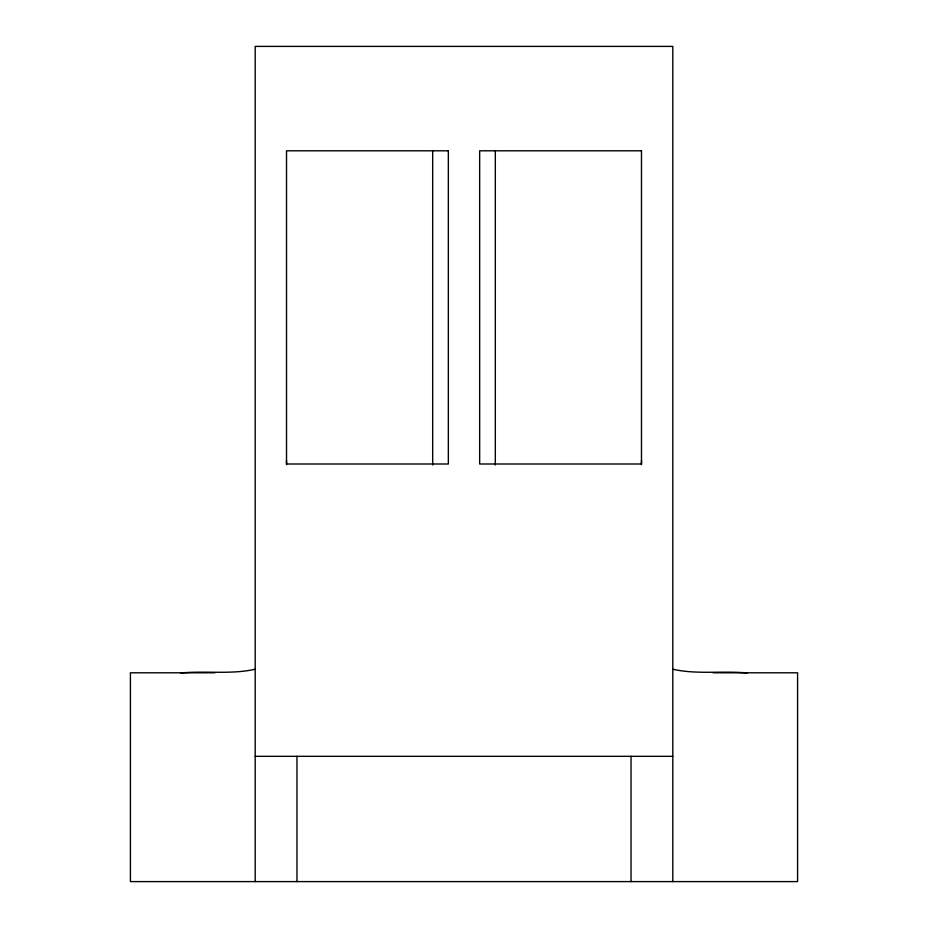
<?xml version="1.0" encoding="UTF-8"?>
<svg xmlns="http://www.w3.org/2000/svg" width="928" height="928" viewBox="0 0 928 928"><rect width="100%" height="100%" fill="white"/><g stroke="black" fill="none" stroke-linecap="round" stroke-linejoin="round"><path stroke-width="1.39" d="M286.52 464.673L286.52 460.427M255.2 669.227C232.128 674.505 207.025 670.909 183.477 672.754L180.531 672.8M214.936 672.8L130.419 672.8L130.419 881.6L797.581 881.6L797.581 672.8L713.064 672.8M255.2 756.32L672.8 756.32M747.469 672.8L744.523 672.754C720.975 670.909 695.872 674.505 672.8 669.227M641.48 460.427L641.48 464.673M672.8 881.6L672.8 46.4L255.2 46.4L255.2 881.6M631.04 756.32L631.04 881.6M495.32 150.487L495.32 464.998M432.68 150.487L432.68 464.998M296.96 756.32L296.96 881.6M448.34 150.8L286.52 150.8L286.52 464L448.34 464L448.34 150.8M641.48 150.8L479.66 150.8L479.66 464L641.48 464L641.48 150.8"/></g></svg>
